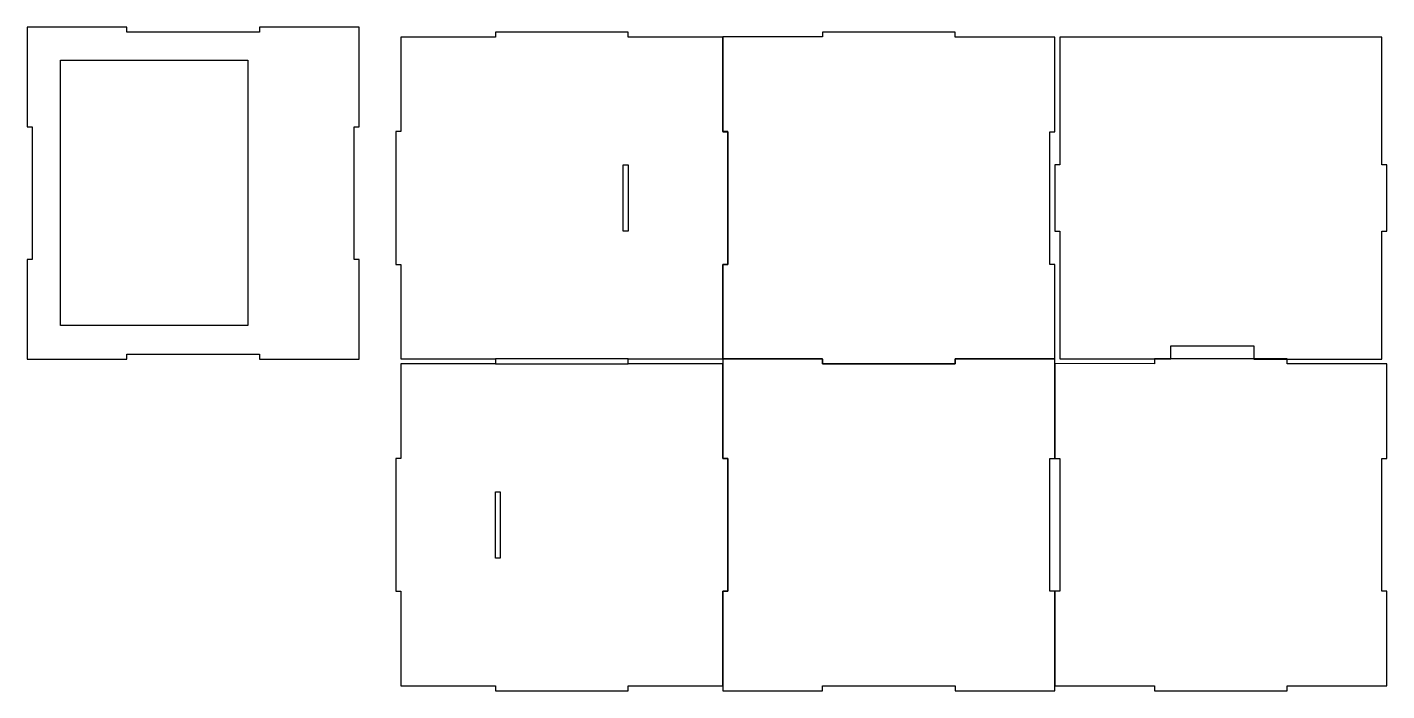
# Model space of a CAD drawing. Extents: x -220 to 599, y 1 to 401.
import ezdxf

# ---------------------------------------------------------------- set-up
doc = ezdxf.new("R2010")
doc.units = 0
doc.layers.add('Layer_1', color=7, linetype='CONTINUOUS')

msp = doc.modelspace()

# ---------------------------------------------------------------- linework, layer by layer
at = {"layer": 'Layer_1', "color": 3}
for p, q in [((-219.998527, 401.000022), (-219.998527, 341.001342)), ((-159.999861, 401.000022), (-219.998527, 401.000022)), ((-219.998527, 401.000022), (-219.998527, 401.000022)), ((-159.999861, 398.001411), (-159.999861, 401.000022)), ((-79.99868, 398.001411), (-159.999861, 398.001411)), ((-20, 401.000022), (-79.99868, 401.000022)), ((-79.99868, 401.000022), (-79.99868, 398.001411)), ((-20, 341.001342), (-20, 401.000022)), ((-199.996027, 381.173911), (-87.001319, 381.173911)), ((-199.996027, 221.171536), (-199.996027, 381.173911)), ((-199.996027, 381.173911), (-199.996027, 381.173911)), ((-87.001319, 381.173911), (-87.001319, 221.171536)), ((-219.998527, 341.001342), (-216.999916, 341.001342)), ((-216.999916, 341.001342), (-216.999916, 261.000147)), ((-22.998611, 261.000147), (-22.998611, 341.001342)), ((-22.998611, 341.001342), (-20, 341.001342)), ((-216.999916, 261.000147), (-219.998527, 261.000147)), ((-219.998527, 261.000147), (-219.998527, 201.00148)), ((-20, 261.000147), (-22.998611, 261.000147)), ((-20, 201.00148), (-20, 261.000147)), ((-87.001319, 221.171536), (-199.996027, 221.171536)), ((-219.998527, 201.00148), (-159.999861, 201.00148)), ((-159.999861, 201.00148), (-159.999861, 204.000092)), ((-159.999861, 204.000092), (-79.99868, 204.000092)), ((-79.99868, 204.000092), (-79.99868, 201.00148)), ((-79.99868, 201.00148), (-20, 201.00148))]:
    msp.add_line(p, q, dxfattribs=at)
at = {"layer": 'Layer_1', "color": 2}
for p, q in [((62.004534, 395.025169), (5.004463, 395.051613)), ((5.004463, 395.051613), (5.004463, 338.025085)), ((62.004534, 398.02378), (62.004534, 395.025169)), ((142.005713, 398.023766), (62.004534, 398.02378)), ((142.005713, 395.051613), (142.005713, 398.023766)), ((199.005783, 395.025169), (142.005713, 395.051613)), ((259.004393, 395.173781), (199.005712, 395.200226)), ((199.005712, 395.200226), (199.005712, 338.023767)), ((199.005783, 338.025099), (199.005783, 395.025169)), ((339.005553, 398.022476), (259.004393, 398.022476)), ((259.004393, 398.022476), (259.004393, 398.022462)), ((259.004393, 398.022462), (259.004393, 395.173781)), ((339.005553, 395.059143), (339.005553, 398.022476)), ((399.004248, 395.023865), (339.005553, 395.059143)), ((399.004248, 338.023795), (399.004248, 395.023865)), ((596.005745, 394.998809), (402.004411, 395.025253)), ((402.004411, 395.025253), (402.004411, 395.025239)), ((402.004411, 395.025239), (402.004411, 318.031489)), ((596.005745, 318.031518), (596.005745, 394.998809)), ((5.004463, 338.025085), (2.005852, 338.025085)), ((2.005852, 338.025085), (2.005852, 258.023905)), ((199.005712, 338.023767), (202.004323, 338.023767)), ((202.004394, 338.025099), (199.005783, 338.025099)), ((202.004323, 338.023767), (202.004323, 258.022587)), ((202.004394, 258.023919), (202.004394, 338.025099)), ((396.005637, 258.022615), (396.005637, 338.023795)), ((396.005637, 338.023795), (399.004248, 338.023795)), ((139.007102, 318.022599), (142.005713, 318.022599)), ((139.007102, 278.026419), (139.007102, 318.022599)), ((142.005713, 318.022599), (142.005713, 278.026419)), ((402.004411, 318.031489), (399.0058, 318.031489)), ((399.0058, 318.031489), (399.0058, 278.026489)), ((599.004356, 318.031518), (596.005745, 318.031518)), ((599.004356, 278.026518), (599.004356, 318.031518)), ((142.005713, 278.026419), (139.007102, 278.026419)), ((399.0058, 278.026489), (402.004411, 278.026489)), ((402.004411, 278.026489), (402.004411, 201.02392)), ((596.005745, 200.99749), (596.005745, 278.026518)), ((596.005745, 278.026518), (599.004356, 278.026518)), ((2.005852, 258.023905), (5.004463, 258.023905)), ((5.004463, 258.023905), (5.004463, 201.050294)), ((202.004323, 258.022587), (199.005712, 258.022587)), ((199.005712, 258.022587), (199.005712, 201.022517)), ((199.005783, 201.023849), (199.005783, 258.023919)), ((199.005783, 258.023919), (202.004394, 258.023919)), ((399.004248, 258.022615), (396.005637, 258.022615)), ((399.004248, 200.996087), (399.004248, 258.022615)), ((469.005745, 201.015115), (469.005745, 208.996712)), ((469.005745, 208.996712), (519.003161, 208.996712)), ((519.003161, 208.996712), (519.003161, 201.006295)), ((62.004503, 198.024073), (5.004449, 198.050517)), ((5.004449, 198.050517), (5.004449, 141.023961)), ((5.004463, 201.050294), (62.013353, 201.023849)), ((62.004503, 201.022684), (62.004503, 198.024073)), ((62.004503, 201.022599), (62.004503, 201.022684)), ((142.005699, 201.022599), (62.004503, 201.022599)), ((62.013353, 201.023849), (62.004534, 198.025238)), ((62.004534, 198.025238), (142.005713, 198.051682)), ((62.004534, 198.025238), (62.004534, 198.025238)), ((142.005699, 198.050446), (142.005699, 201.022599)), ((199.005783, 198.024002), (142.005699, 198.050446)), ((142.005713, 198.051682), (142.005713, 201.050294)), ((142.005713, 201.050294), (199.005783, 201.023849)), ((199.002935, 201.026595), (199.002935, 141.027912)), ((259.001616, 201.026595), (199.002935, 201.026595)), ((199.002935, 201.026595), (199.002935, 201.026595)), ((199.005712, 201.022517), (259.004393, 200.996073)), ((199.005783, 141.023904), (199.005783, 198.024002)), ((259.001616, 198.027984), (259.001616, 201.026595)), ((339.002816, 198.027984), (259.001616, 198.027984)), ((259.004393, 200.996073), (259.004393, 198.02392)), ((259.004393, 198.02392), (339.005553, 198.02392)), ((399.001482, 201.026595), (339.002816, 201.026595)), ((339.002816, 201.026595), (339.002816, 198.027984)), ((339.005553, 198.02392), (339.005553, 201.022531)), ((339.005553, 201.022531), (399.004248, 200.996087)), ((399.001482, 141.027912), (399.001482, 201.026595)), ((459.000149, 198.177901), (399.001482, 198.204345)), ((399.001482, 198.204345), (399.001482, 141.027884)), ((402.004411, 201.02392), (469.005745, 201.015115)), ((459.000149, 201.026581), (459.000149, 198.177901)), ((459.000149, 201.026426), (459.000149, 201.026581)), ((539.001343, 201.026426), (459.000149, 201.026426)), ((519.003161, 201.006295), (596.005745, 200.99749)), ((539.001343, 198.063093), (539.001343, 201.026426)), ((599.00001, 198.027815), (539.001343, 198.063093)), ((599.00001, 141.027743), (599.00001, 198.027815)), ((5.004449, 141.023961), (2.005838, 141.023961)), ((2.005838, 141.023961), (2.005838, 61.022794)), ((199.002935, 141.027912), (202.001546, 141.027912)), ((202.004394, 141.023904), (199.005783, 141.023904)), ((202.001546, 141.027912), (202.001546, 61.026717)), ((202.004394, 61.022738), (202.004394, 141.023904)), ((396.002871, 61.026717), (396.002871, 141.027912)), ((396.002871, 141.027912), (399.001482, 141.027912)), ((399.001482, 141.027884), (402.000093, 141.027884)), ((402.000093, 141.027884), (402.000093, 61.026689)), ((596.001399, 61.026548), (596.001399, 141.027743)), ((596.001399, 141.027743), (599.00001, 141.027743)), ((62.004503, 121.021489), (65.003114, 121.021489)), ((62.004503, 81.025323), (62.004503, 121.021489)), ((65.003114, 121.021489), (65.003114, 81.025323)), ((65.003114, 81.025323), (62.004503, 81.025323)), ((2.005838, 61.022794), (5.004449, 61.022794)), ((5.004449, 61.022794), (5.004449, 4.049183)), ((202.001546, 61.026717), (199.002935, 61.026717)), ((199.002935, 61.026717), (199.002935, 1.028051)), ((199.005783, 4.022654), (199.005783, 61.022738)), ((199.005783, 61.022738), (202.004394, 61.022738)), ((399.001482, 61.026717), (396.002871, 61.026717)), ((399.001482, 1.028051), (399.001482, 61.026717)), ((402.000093, 61.026689), (399.001482, 61.026689)), ((399.001482, 61.026689), (399.001482, 4.026634)), ((599.00001, 61.026548), (596.001399, 61.026548)), ((599.00001, 4.00002), (599.00001, 61.026548)), ((5.004449, 4.049183), (62.004503, 4.022654)), ((62.004503, 4.022654), (62.004503, 1.024043)), ((62.004503, 1.024043), (142.005699, 1.050572)), ((62.004503, 1.024128), (62.004503, 1.024128)), ((142.005699, 1.050572), (142.005699, 4.049183)), ((142.005699, 4.049183), (199.005783, 4.022654)), ((199.002935, 1.028051), (259.001616, 1.028051)), ((259.001616, 1.028051), (259.001616, 4.026662)), ((259.001616, 4.026662), (339.002816, 4.026662)), ((339.002816, 4.026662), (339.002816, 1.028051)), ((339.002816, 1.028051), (399.001482, 1.028051)), ((399.001482, 4.026634), (459.000149, 4.000105)), ((459.000149, 4.000105), (459.000149, 1.027938)), ((459.000149, 1.027938), (539.001343, 1.027938)), ((539.001343, 1.027938), (539.001343, 4.026549)), ((539.001343, 4.026549), (599.00001, 4.00002))]:
    msp.add_line(p, q, dxfattribs=at)

doc.saveas('drawing.dxf')
